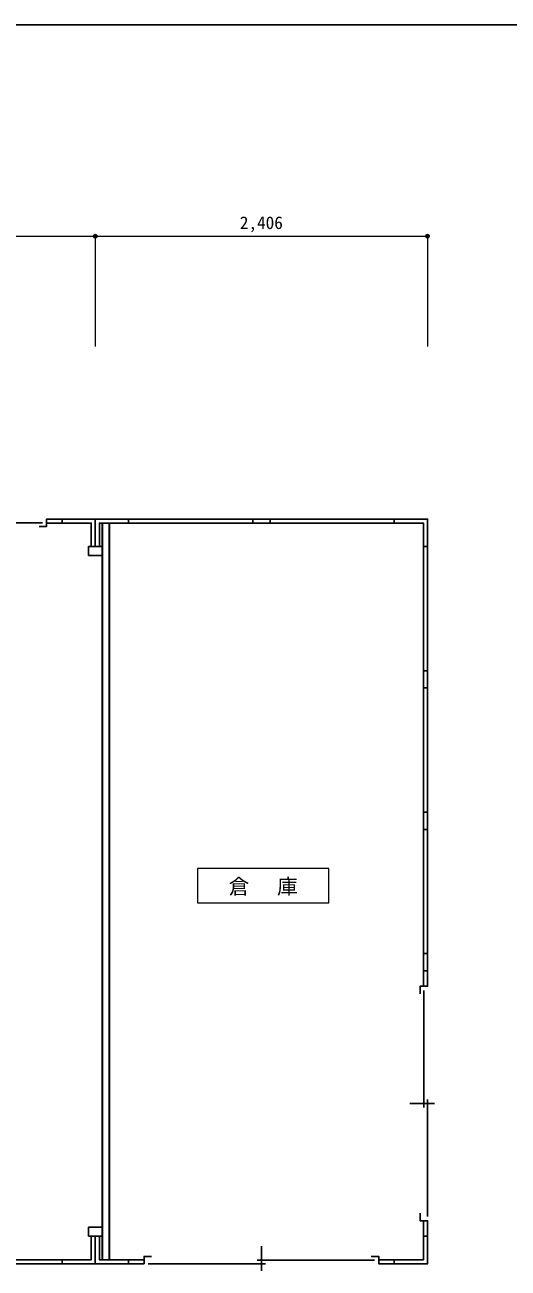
# Model space of a CAD drawing. Units: millimetres, scale not verified. Extents: x -9701 to 9964, y -7062 to 6920.
# Drawn here: x -3456 to 44, y -2094 to 6920 of the extents above; entities that cross this region are included whole.
import ezdxf
from ezdxf.enums import TextEntityAlignment as Align

# ---------------------------------------------------------------- set-up
doc = ezdxf.new("R2010")
doc.units = ezdxf.units.MM
doc.header["$LTSCALE"] = 50
doc.header["$PDMODE"] = 32
doc.header["$PDSIZE"] = 25
for name, color, linetype, lineweight in [('0-0', 7, 'Continuous', 25), ('0-1', 7, 'Continuous', 25), ('0-2', 7, 'Continuous', 25), ('0-3', 7, 'Continuous', 25)]:
    doc.layers.add(name, color=color, linetype=linetype, lineweight=lineweight)
doc.styles.add('ＭＳ ゴシック', font='')
doc.styles.get('ＭＳ ゴシック').set_extended_font_data('MS Gothic')

msp = doc.modelspace()

# ---------------------------------------------------------------- linework, layer by layer
at = {"layer": '0-0'}
msp.add_lwpolyline([(-9701.19, 6920.35), (9960.97, 6920.35), (9960.97, -7062.09)], dxfattribs=at)
at = {"layer": '0-1', "color": 4, "lineweight": 18}
for p, q in [((-5351.32, 5387.63), (-2945.32, 5387.63)), ((-2945.32, 5387.63), (-2945.32, 4587.63)), ((-2945.32, 5387.63), (-539.32, 5387.63)), ((-2945.32, 5387.63), (-2945.32, 4587.63)), ((-539.32, 5387.63), (-539.32, 4587.63))]:
    msp.add_line(p, q, dxfattribs=at)
at = {"layer": '0-1'}
for p, q in [((-2945.32, 3337.63), (-2945.32, 3137.63)), ((-2945.32, 3337.63), (-2945.32, 3137.63)), ((-2704.82, 3337.63), (-2945.32, 3337.63)), ((-2945.32, 3337.63), (-2945.32, 3137.63)), ((-3328.32, 3310.63), (-4178.32, 3310.63)), ((-2995.32, 3137.63), (-2995.32, 3072.63)), ((-2960.88, 3137.63), (-2995.32, 3137.63)), ((-2995.32, 3072.63), (-2945.32, 3072.63)), ((-2945.32, 3072.63), (-2895.32, 3072.63)), ((-2895.32, 3137.63), (-2929.99, 3137.63)), ((-2895.32, 3072.63), (-2895.32, 3137.63)), ((-569.32, 3137.63), (-539.32, 3137.63)), ((-569.32, 1212.63), (-539.32, 1212.63)), ((-569.32, 1212.63), (-539.32, 1212.63)), ((-566.32, -79.87), (-566.32, -929.87)), ((-539.32, -869.87), (-539.32, -1719.87)), ((-2995.32, -1862.37), (-2995.32, -1797.37)), ((-2995.32, -1797.37), (-2945.32, -1797.37)), ((-2945.32, -1797.37), (-2895.32, -1797.37)), ((-2895.32, -1797.37), (-2895.32, -1862.37)), ((-2956.27, -1862.37), (-2995.32, -1862.37)), ((-2945.32, -1862.37), (-2975.32, -1862.37)), ((-2945.32, -2062.37), (-2945.32, -1862.37)), ((-2945.32, -2062.37), (-2945.32, -1862.37)), ((-2945.32, -1862.37), (-2915.32, -1862.37)), ((-2895.32, -1862.37), (-2936.13, -1862.37)), ((-1712.32, -2062.37), (-2562.32, -2062.37)), ((-922.32, -2035.37), (-1772.32, -2035.37))]:
    msp.add_line(p, q, dxfattribs=at)
for points in [[(-3352.32, 3283.63), (-3298.32, 3283.63), (-3298.32, 3337.63)], [(-2945.32, 3137.63), (-2915.32, 3137.63), (-2915.32, 3307.63), (-2704.82, 3307.63), (-2704.82, 3337.63)], [(-779.82, 3337.63), (-539.32, 3337.63), (-539.32, 3137.63)], [(-569.32, 3137.63), (-569.32, 3307.63), (-779.82, 3307.63), (-779.82, 3337.63)], [(-779.82, 3337.63), (-539.32, 3337.63), (-539.32, 3137.63)], [(-569.32, 3137.63), (-569.32, 3307.63), (-779.82, 3307.63), (-779.82, 3337.63)], [(-569.32, 1212.63), (-569.32, 1087.63), (-539.32, 1087.63), (-539.32, 1212.63)], [(-593.32, -103.87), (-593.32, -49.87), (-539.32, -49.87)], [(-489.32, -899.87), (-616.32, -899.87), (-666.32, -899.87)], [(-593.32, -1695.87), (-593.32, -1749.87), (-539.32, -1749.87)], [(-3185.82, -2062.37), (-2945.32, -2062.37), (-2945.32, -1862.37)], [(-2975.32, -1862.37), (-2975.32, -2032.37), (-3185.82, -2032.37), (-3185.82, -2062.37)], [(-2704.82, -2062.37), (-2945.32, -2062.37), (-2945.32, -1862.37)], [(-2915.32, -1862.37), (-2915.32, -2032.37), (-2704.82, -2032.37), (-2704.82, -2062.37)], [(-1742.32, -2112.37), (-1742.32, -1985.37), (-1742.32, -1935.37)], [(-2538.32, -2008.37), (-2592.32, -2008.37), (-2592.32, -2062.37)], [(-946.32, -2008.37), (-892.32, -2008.37), (-892.32, -2062.37)]]:
    msp.add_lwpolyline(points, dxfattribs=at)
for points in [[(-3185.82, 3307.63), (-3298.32, 3307.63), (-3298.32, 3337.63), (-3185.82, 3337.63)], [(-3185.82, 3337.63), (-2945.32, 3337.63), (-2945.32, 3137.63), (-2975.32, 3137.63), (-2975.32, 3307.63), (-3185.82, 3307.63)], [(-1804.82, 3307.63), (-2704.82, 3307.63), (-2704.82, 3337.63), (-1804.82, 3337.63)], [(-1679.82, 3337.63), (-1679.82, 3307.63), (-1804.82, 3307.63), (-1804.82, 3337.63)], [(-779.82, 3307.63), (-1679.82, 3307.63), (-1679.82, 3337.63), (-779.82, 3337.63)], [(-569.32, 2237.63), (-569.32, 3137.63), (-539.32, 3137.63), (-539.32, 2237.63)], [(-539.32, 2112.63), (-569.32, 2112.63), (-569.32, 2237.63), (-539.32, 2237.63)], [(-569.32, 1212.63), (-569.32, 2112.63), (-539.32, 2112.63), (-539.32, 1212.63)], [(-539.32, 187.63), (-569.32, 187.63), (-569.32, 1087.63), (-539.32, 1087.63)], [(-539.32, 62.63), (-569.32, 62.63), (-569.32, 187.63), (-539.32, 187.63)], [(-569.32, 62.63), (-569.32, -49.87), (-539.32, -49.87), (-539.32, 62.63)], [(-569.32, -1749.87), (-569.32, -1862.37), (-539.32, -1862.37), (-539.32, -1749.87)], [(-779.82, -2062.37), (-539.32, -2062.37), (-539.32, -1862.37), (-569.32, -1862.37), (-569.32, -2032.37), (-779.82, -2032.37)], [(-779.82, -2062.37), (-539.32, -2062.37), (-539.32, -1862.37), (-569.32, -1862.37), (-569.32, -2032.37), (-779.82, -2032.37)], [(-4085.82, -2032.37), (-3185.82, -2032.37), (-3185.82, -2062.37), (-4085.82, -2062.37)], [(-2592.32, -2032.37), (-2704.82, -2032.37), (-2704.82, -2062.37), (-2592.32, -2062.37)], [(-779.82, -2032.37), (-892.32, -2032.37), (-892.32, -2062.37), (-779.82, -2062.37)]]:
    msp.add_lwpolyline(points, close=True, dxfattribs=at)
at = {"layer": '0-1', "color": 4}
for p in [(-2945.32, 5387.63), (-539.32, 5387.63)]:
    msp.add_point(p, dxfattribs=at)
at = {"layer": '0-2', "color": 3, "lineweight": 35}
for p, q in [((-2895.32, 3307.63), (-2895.32, -2032.37)), ((-2845.32, 3307.63), (-2845.32, -2032.37))]:
    msp.add_line(p, q, dxfattribs=at)
at = {"layer": '0-3', "color": 4, "lineweight": 18}
msp.add_lwpolyline([(-2204.32, 554.96), (-1254.32, 554.96), (-1254.32, 804.96), (-2204.32, 804.96)], close=True, dxfattribs=at)

# ---------------------------------------------------------------- texts
at = {"layer": '0-1', "color": 4, "style": 'ＭＳ ゴシック'}
msp.add_text('2,406', height=91.64, dxfattribs=at).set_placement((-1898.57, 5412.63), align=Align.BOTTOM_LEFT)
at = {"layer": '0-3', "insert": (-1979.79, 605.96), "char_height": 110, "attachment_point": 7, "style": 'ＭＳ ゴシック'}
msp.add_mtext('\\T1.17;倉\u3000庫', dxfattribs=at)

doc.saveas('drawing.dxf')
